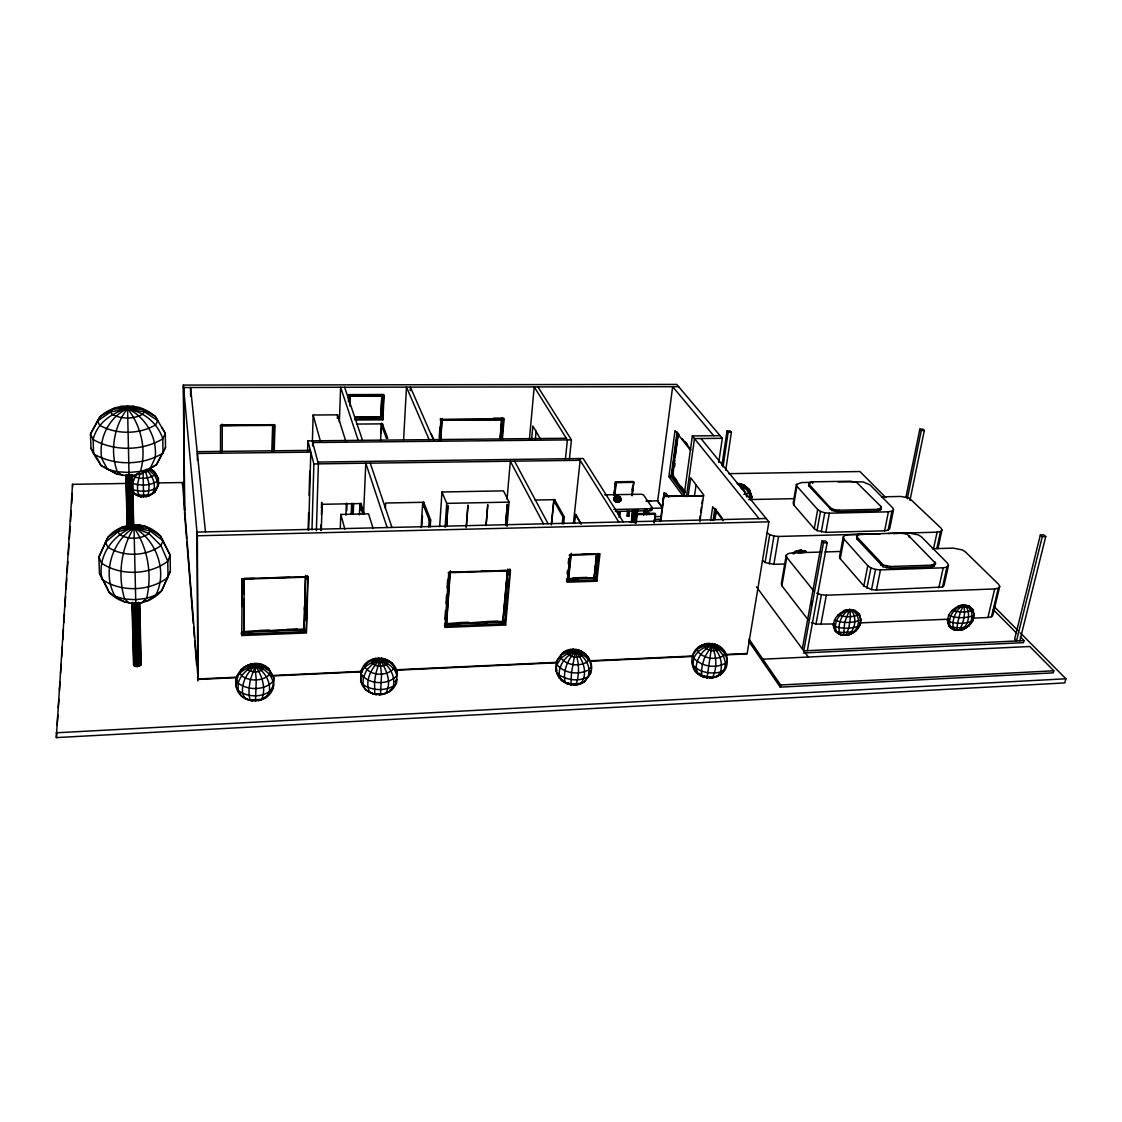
<?xml version="1.0" encoding="UTF-8"?>
<svg xmlns="http://www.w3.org/2000/svg" width="1122" height="1122" viewBox="0 0 1122 1122"><rect width="100%" height="100%" fill="white"/><g stroke="black" fill="none" stroke-linecap="round" stroke-linejoin="round"><path stroke-width="1.5" d="M220.515 452.334L220.557 425.084L274.764 424.677L274.301 451.703M966.407 626.861C962.157 631.728 952.746 631.476 948.735 625.908L947.375 619.905M222.198 452.054L222.24 424.13M241.791 606.539L242.015 578.994M241.763 635.557L242.226 578.672L308.059 576.61L306.474 632.962L241.763 635.557L241.412 632.892M305.45 576.806L304.02 629.33L243.712 631.714L243.951 599.022M244.035 594.099L244.133 578.517L254.666 578.391M244.217 578.924L243.755 634L243.6 632.934M127.487 405.771L129.072 476.008L140.755 473.905L156.379 464.788L165.509 447.566L165.299 433.415L155.285 416.416C139.479 402.574 115.524 402.461 99.956 416.753L90.461 434.06L90.994 448.379L93.631 453.877L101.036 465.546L117.305 474.255L129.072 476.008M272.253 451.226L272.66 424.986L222.184 425.378L272.66 424.986M272.309 451.465L272.744 425.49M273.726 450.778L273.95 437.3M273.95 450.749L274.175 436.907M274.091 451.451L274.539 425.476M273.67 684.995L273.796 677.786L268.607 668.544C255.634 655.823 232.1 668.993 236.223 686.79C240.389 706.565 271.51 704.868 273.67 684.995L270.626 690.311M307.596 451.296L307.877 440.876L566.358 438.267M304.399 610.088L304.483 606.679M304.048 631.602L305.591 575.291M308.143 529.963L308.62 512.656M309.097 495.349L309.77 471.128M305.913 620.284L306.306 606.301M307.063 579.176L307.148 576.007M308.634 530.131L310.794 452.124L197.36 453.456L197.402 460.413M306.25 620.242L306.629 606.609M307.386 579.345L307.484 575.937M307.709 576.932L306.18 631.518L241.567 634.084L241.595 632.219L306.236 629.666M312.407 441.086L313.136 415L337.498 414.86L346.039 442.054M312.603 445.981L312.687 442.531L571.421 439.866L569.443 458.898M311.986 529.724L313.88 463.919L307.877 440.876M316.376 530.65L318.382 463.863L312.239 440.834M320.738 530.341L320.906 525.11M321.453 507.663L321.621 502.432M320.948 530.496L321.116 525.264M321.453 514.788L321.832 502.572M321.285 530.538L322.112 504.311L361.354 503.526L361.214 507.004M337.371 418.324L337.498 414.86M339.377 422.082L340.611 387.258L358.227 440.371M340.289 528.308L340.793 514.437L368.549 513.834L373.121 528.406M348.381 401.157L348.633 394.621L383.71 394.509L382.532 418.913L354.664 419.109M348.69 402.055L348.942 395.505L384.061 395.407L382.883 419.824L354.973 420.021M349.952 406.052L350.401 394.607M345.913 515.152L346.375 503.091M346.74 510.776L347.021 503.82M351.214 513.806L351.635 503.315M352.589 514.311L353.037 503.287M353.206 514.409L353.626 504.002M359.419 514.774L359.853 504.437L361.326 504.409L364.187 513.708M360.414 510.328L360.709 503.385M363.584 513.708L365.814 463.218L387.146 527.55M382.35 694.518L390.133 691.25L396.417 682.793L397.146 672.022C393.261 654.757 367.357 653.242 361.494 670.03L360.709 680.83C364.622 698.193 390.54 699.441 396.417 682.793L396.739 679.105L395.182 681.713M381.971 394.523L380.807 418.927L380.554 418.268M380.596 440.371L381.34 424.691L382.644 424.677L387.735 438.281L386.417 438.295L381.34 424.691M381.171 433.485L381.662 423.106M382.111 413.878L382.532 405.168M382.448 414.775L382.868 406.066M382.518 427.342L382.686 423.864L356.558 424.06M385.393 508.238L385.645 503.035L424.13 502.277L423.92 505.713M403.611 439.628L406.473 387.146L429.151 439.656M410.189 390.638L410.386 387.132L433.358 439.614M421.143 527.522L422.643 503.175L424.074 503.147L430.652 520.005L430.203 526.933M421.816 526.204L422.461 515.896M422.98 507.298L423.303 502.137M428.744 526.961L429.179 520.033L422.643 503.175M1020.263 632.864L1065.9 678.782L1064.806 682.919L56.338 737.603L72.523 484.325L126.772 483.442M56.338 737.603L56.689 732.371M57.138 725.387L57.825 714.924M58.288 707.954L58.863 699.23M59.424 690.507L59.999 681.797M60.574 673.074L61.149 664.35M61.598 657.38L62.285 646.917M62.748 639.933L63.435 629.47M63.884 622.5L64.459 613.776M64.922 606.806L65.595 596.343M66.058 589.359L66.745 578.896M67.208 571.925L67.881 561.463M68.344 554.478L69.031 544.016M69.368 538.784L70.167 526.583M70.518 521.351L71.205 510.889M71.654 503.904L72.341 493.442M439.221 437.664L439.894 427.23M440.455 418.534L440.357 420.133L503.455 419.684M439.501 440.609L440.876 419.432L504.087 418.997L502.333 439.978M440.623 440.006L441.872 419.726L501.646 419.446L441.872 419.726M440.68 441.114L442.166 418.52M439.656 526.611L441.97 491.997L503.455 490.861L509.079 502.109L506.976 526.372M445.083 527.452L446.738 503.371L441.97 491.997M446.5 526.428L447.902 505.517L446.626 526.414M444.887 619.12L445.49 610.508M445.981 603.608L446.584 594.997M447.075 588.11L447.678 579.485M507.537 570.481L503.035 621.49L446.43 623.72L449.992 572.094L469.234 571.687M446.444 625.936L450.357 570.803M746.915 497.13L743.563 488.463L739.566 484.802L745.204 485.994L744.994 487.86L741.488 488.701L739.65 483.666L737.266 483.512L744.994 487.86L748.963 492.895L750.646 498.897L751.908 496.92L749.3 489.515L743.942 485.013L739.65 483.666M466.149 527.592L467.958 505.11L466.443 525.952M486.008 525.475L487.761 504.704L486.135 525.475M500.58 429.516L500.861 426.08M500.075 438.534L501.576 419.305M500.216 438.786L501.927 418.113M501.38 439.824L501.66 436.388M502.235 429.502L502.81 422.615M501.871 438.772L503.596 418.099L493.357 418.169M507.046 499.234L510.328 461.24L543.497 523.82M505.545 524.928L507.326 504.297L505.587 525.012M361.494 670.03L361.032 673.705C368.156 684.925 388.226 685.472 396.823 675.696L397.146 672.022L392.013 662.962L384.565 658.782C375.379 661.321 364.482 663.326 361.032 673.705L360.709 680.83L365.856 689.932L373.36 694.027M502.614 622.668L507.453 570.299M503.049 623.678L507.873 569.022M504.928 619.176L504.62 622.598L505.643 624.996L444.915 627.422L448.8 572.22L510.524 570.285L505.643 624.996M505.531 612.36L506.134 605.529M506.583 600.41L507.2 593.594M507.649 588.475L508.406 579.934M508.855 574.815L509.318 569.696L509.753 570.803L448.155 572.739M509.907 568.952L505.054 623.608L444.41 626.02M529.388 439.698L534.198 386.922L567.381 439.908L565.432 458.954M531.604 439.628L532.852 426.023L540.734 439.389M535.32 439.586L536.12 431.086M551.309 524.886L553.735 500.538L555.124 500.51L564.338 516.947L563.623 523.876M551.603 523.623L554.016 499.556M562.22 523.904L562.935 516.976L553.735 500.538M555.937 667.927L556.666 661.026L562.613 652.85C576.119 642.05 596.595 657.24 590.537 673.382L584.618 681.573C573.707 690.156 555.741 682.008 555.937 667.927L557.031 670.619M567.129 573.987L567.494 570.551M568.223 563.665L568.77 558.504M573.426 523.259L580.144 460.286L313.88 463.919M570.817 554.563L568.377 578.601L594.099 577.76L596.722 553.805L594.099 577.76M574.422 523.161L575.81 514.465L581.238 523.876M568.377 580.803L571.322 553.272M575.432 517.943L575.81 514.465M594.548 570.425L594.941 567.003M595.53 561.87L596.119 556.736M594.099 579.948L597.058 554.24M596.329 572.08L596.918 566.947M597.507 561.813L598.11 556.68M599.036 554.184L596.077 579.892L566.386 580.873M596.806 581.21L599.99 553.763L570.018 554.633L567.087 582.206L596.806 581.21L595.754 577.115L596.287 578.068L566.582 579.05M613.874 495.251L615.529 481.843L633.018 481.52L633.902 482.292L632.163 495.573M614.155 495.054L615.726 481.815M614.323 495.868L615.529 481.843M614.505 495.924L615.768 482.53M614.73 495.952L616.287 482.698L633.902 482.292M618.306 514.886L618.699 511.688M620.326 499.136L620.017 496.962L617.942 496.078L615.01 496.639L613.79 498.056L614.351 500.973L618.194 502.319L621.111 500.37L620.017 496.962L618.559 496.219L616.427 497.046L614.421 500.496L616.96 502.347L619.723 501.282C620.298 499.038 618.376 495.265 615.782 496.345L613.636 499.276L615.838 501.969M617.998 496.303L616.96 502.347L614.253 500.482L618.615 502.151L621.111 500.37L621.139 498.533L619.12 496.555L616.82 496.233M619.078 517.312L619.47 514.128M619.737 516.443L620.312 511.66M629.526 511.38L628.937 516.134L627.352 516.176L627.464 510.692M627.352 516.176L627.927 511.408M632.219 489.795L632.626 486.485M632.205 491.506L632.822 486.555M631.981 495.601L633.607 482.39M632.345 510.65L631.434 522.543L633.018 509.781M632.962 518.588L633.046 522.501L634.631 509.753M633.355 515.391L633.958 510.622M634.028 522.01L635.459 510.524M634.491 522.754L636.132 509.612M635.234 522.403L636.398 513.694L654.561 513.259L655.5 514.1L654.28 522.698M635.739 520.496L637.072 510.496M635.725 523.076L636.398 513.694M635.922 523.147L636.679 514.437M636.356 521.45L637.759 509.584M643.705 515.166L644.337 510.187M644.407 514.255L645.038 509.276M646.048 514.213L646.693 509.234M646.595 514.844L647.001 511.646M615.403 511.436L650.157 510.664L650.409 508.715L652.12 507.551L643.691 495.167L641.854 494.255L604.66 494.83M650.157 510.664L651.293 510.482L651.545 508.532M652.12 507.551L651.293 510.482M651.924 510.061L652.177 508.112M834.473 620.073C842.566 623.397 852.608 623.117 860.77 620.059L859.312 613.93L855.315 610.55C845.315 606.862 833.576 615.235 833.394 625.796L835.034 630.816C843.632 641.209 862.019 631.798 860.911 618.979M654.673 516.849L655.108 513.441M654.098 522.74L655.5 514.1M859.312 613.93L860.77 620.059M660.353 521.646L664.112 493.119L666.033 493.245L668.81 497.13M662.036 508.266L664.294 493.091M660.97 520.412L663.719 495.924L703.578 495.728L664.14 496.513M683.172 496.205L668.88 476.668L675.023 430.568L690.731 450.497M849.663 609.498L850.518 616.539L848.835 627.983L845.918 635.122L843.59 635.136L844.698 622.261L849.663 609.498L854.291 611.462L857.489 615.599L858.639 621.069L857.517 626.777L854.347 631.602L843.197 632.584L836.507 631.63C832.552 622.275 840.294 611.476 849.663 609.498L852.594 611.799C856.577 619.162 855.259 630.017 848.078 634.94L839.887 634.603L835.034 630.816L833.562 624.702L833.394 625.796C841.458 629.133 851.5 628.839 859.634 625.767L859.775 624.673L856.044 630.788L849.775 634.589L841.472 634.954L839.382 632.247C837.685 623.678 841.752 613.58 849.663 609.498L855.245 611.027L859.2 614.8C852.65 617.226 844.6 617.451 838.092 614.8M677.001 432.25L671.054 476.626L685.402 496.162M677.506 432.896L671.559 477.313L673.13 477.285M684.701 492.488L672.387 475.784L677.94 434.466M672.934 474.059L673.635 468.898M674.098 465.448L674.785 460.286M675.248 456.836L678.263 434.466M674.504 467.033L674.967 463.624M855.315 610.55L850.406 611.981L843.52 611.013M683.971 496.457L692.344 435.939L720.072 435.659M686.398 496.723L694.49 438.59L722.316 438.309L718.753 462.474M688.123 496.233L690.703 477.776L703.69 494.9L699.833 521.688M694.63 495.026L696.117 484.62M699.637 519.36L700.142 515.91M700.633 512.445L701.39 507.256M701.881 503.792L702.386 500.342M710.661 520.552L712.694 506.751L723.283 520.692M691.979 661.489C690.535 638.881 726.551 637.324 727.196 660.045C728.697 682.709 692.47 684.21 691.979 661.489L695.107 670.858L701.741 676.257L704.49 676.075M713.073 520.496L714.868 508.42M713.943 519.584L715.471 509.22M721.895 465.476L727.014 430.946L730.254 430.918L731.404 432.25L725.71 470.272M714.644 519.556L716.187 509.178M714.995 519.556L716.285 510.903M723.017 466.864L728.164 432.279L727.014 430.946M835.175 629.947C839.747 637.619 850.757 635.964 856.17 629.905M751.459 499.809L751.908 496.92L749.3 489.515L743.942 485.013L739.566 484.802L745.569 486.99L749.973 491.324L748.963 492.895L743.886 494.283M700.941 438.52L768.879 521.814L747.168 653.481L724.616 654.533M784.362 563.987L773.871 564.324L765.106 562.501L769.72 534.661L767.013 532.712M769.299 563.903L773.956 536.036L769.72 534.661M773.871 564.324L778.556 536.456L879.606 533.735M762.511 661.293L762.862 659.189L1029.8 646.51L1053.81 670.788L1053.263 672.849L780.253 687.141L748.669 641.153M812.062 482.348L801.697 482.53L796.396 484.438L793.198 503.091L793.717 504.942L814.263 528.686L817.054 530.594L825.848 532.361L884.627 530.804L888.133 530.187L889.718 528.7L893.533 509.767L892.733 507.859L870.013 484.9L863.099 481.913L837.994 481.885M793.717 504.942L796.915 486.247L796.396 484.438M821.43 552.038L791.936 552.922L788.135 553.595L786.242 555.222L781.375 583.594L781.88 585.768L808.429 620.242M781.88 585.768L786.774 557.339L786.242 555.222M808.639 484.844L810.21 482.278L812.861 481.857L850.294 481.198L856.661 482.432L880.826 506.359L881.079 509.374L877.222 510.917L838.569 511.814L831.935 510.496L809.06 486.205L808.639 484.844L809.93 483.834M809.06 486.205L808.92 483.287M812.58 483.428L812.861 481.857M780.253 687.141L780.632 684.981L749.005 639.063M814.263 528.686L817.686 509.556L796.915 486.247M817.054 530.594L820.491 511.436L817.686 509.556M821.29 531.954L824.768 512.782L820.491 511.436M802.314 648.895L821.921 541.07L825.596 540.958L827.152 542.739L807.349 650.69M811.248 604.744L811.879 601.308M821.921 541.07L823.45 542.852L803.759 650.858L1023.979 640.634L1023.474 642.654L803.38 652.948M829.817 509.093L830.112 507.495L809.327 484.648M825.848 532.361L829.34 513.203L888.414 511.828L891.948 511.225L893.533 509.767M831.935 510.496L832.229 508.897L830.112 507.495M835.133 511.492L835.441 509.893L832.229 508.897M834.782 623.972L815.96 624.113L821.374 594.758L816.774 593.201M838.569 511.814L838.863 510.201L877.53 509.332L881.401 507.789M820.869 624.547L826.325 595.207L994.695 588.952L998.285 588.208L999.702 586.483L998.566 584.253L965.411 551.898L962.269 549.906L953.251 548.111L932.438 548.728M879.858 533.89L848.765 534.731L845.034 535.376L843.267 536.961L839.579 556.582L840.252 558.714L863.814 585.922L871.528 589.639L876.408 590.088L942.508 587.044L944.065 585.319L948.483 565.39L947.487 563.188L921.471 536.891L918.357 534.899L909.241 533.09L893.687 533.511M840.252 558.714L843.954 539.037L843.267 536.961M856.633 535.685L856.857 538.897L883.014 566.736L890.181 568.195L931.232 566.848L934.023 566.301L935.58 563.356L907.263 534.31L900.405 532.95L857.923 534.507L856.633 535.685L857.166 537.242L883.365 565.053L890.517 566.512L931.597 565.165L935.58 563.356M856.857 538.897L857.166 537.242M857.615 536.148L857.923 534.507M877.222 510.917L877.53 509.332M863.814 585.922L867.783 565.769L843.954 539.037M879.872 510.468L880.195 508.869M880.826 506.359L881.079 509.374M866.913 588.11L870.91 567.928L867.783 565.769M871.528 589.639L875.553 569.429L870.91 567.928M884.627 530.804L888.414 511.828M880.658 565.123L880.994 563.44M888.133 530.187L891.948 511.225M876.408 590.088L880.461 569.878L943.223 567.802L946.926 567.073L948.483 565.39M883.014 566.736L883.365 565.053M886.506 567.858L886.843 566.175M890.181 568.195L890.517 566.512M905.903 497.355L919.83 429.179L922.859 429.151L924.332 430.441L909.956 500.37M907.319 498.729L921.302 430.469L919.83 429.179M909.227 537.438L909.577 535.811M711.853 644.603L712.119 643.327L706.972 678.221M792.469 553.455L794.993 551.687C801.304 554.591 814.418 550.201 797.588 550.706M933.42 549.163L937.094 532.179L940.517 531.562L941.961 530.075L941.063 528.139L909.213 498.07L900.826 496.443L881.569 496.85M931.232 566.848L931.597 565.165M936.842 548.518L940.517 531.562M934.023 566.301L934.388 564.632M934.5 563.384L934.864 561.715M937.922 548.7L941.961 530.075M938.819 587.802L943.223 567.802M942.508 587.044L946.926 567.073M948.623 615.347L947.361 620.971C955.187 624.084 964.906 624.07 972.746 620.957L974.036 614.295L972.704 609.33L968.987 606.006C960.965 603.033 952.312 608.152 948.623 615.347C956.477 618.46 966.196 618.446 974.05 615.347L972.704 609.33M795.091 551.281L800.757 550.313L806.087 551.365M952.298 610.158C958.609 612.64 966.393 612.654 972.704 610.186L968.987 606.469L963.602 604.982C955.986 609.19 952.073 618.839 953.139 627.296L954.92 629.961C962.087 631.069 969.38 627.366 972.746 620.957L974.036 614.295M972.269 618.18L987.921 617.521L994.695 588.952M987.921 617.521L991.497 616.735L998.285 588.208M999.702 586.483L992.914 614.968L991.497 616.735M1040.36 534.956L1014.653 639.119L1016.49 640.985L1042.31 536.667L1040.36 534.956L1043.783 534.871L1045.732 536.568L1019.828 640.83M139.97 473.512L137.487 484.662L137.627 490.847L138.89 495.223L141.021 496.934L148.37 496.205L154.766 492.235L158.511 484.774L158.412 478.659L157.15 476.359L154.303 471.338L149.254 468.393L155.313 473.175L158.412 478.659L157.361 481.015L157.473 487.144C150.376 492.207 140.685 491.927 132.62 489.585L134.892 494.199L141.021 496.934M131.975 603.033L133.56 664.869L134.696 666.159L137.389 666.594L141.162 664.533L139.731 602.766M170.362 571.154L161.722 590.691C147.795 606.722 124.051 607.647 109.129 592.416L99.465 573.258L98.89 557.087L107.824 537.382C121.471 521.225 146.141 520.552 160.53 536.106L170.137 555.138L170.362 571.154L161.722 590.691L146.898 601.21L143.714 600.845M133.56 664.869L133.841 664.126M150.278 494.213L148.37 496.205M149.801 469.403L147.88 471.338L143.083 472.208L143.616 497.102M157.753 420.61L155.678 424.873C139.184 434.579 116.337 434.705 99.69 425.28L97.516 421.016L110.741 411.9L127.459 408.576L139.268 407.468L155.285 416.416L157.753 420.61L144.261 411.718L115.706 407.581L99.956 416.753L90.461 434.06L93.126 439.487L93.631 453.877C114.121 465.967 142.831 465.672 163.013 453.064L162.788 438.814L165.299 433.415L162.185 428.141M158.511 484.774L154.766 492.235L149.801 495.279L146.687 495.489M242.352 669.82L243.783 667.169L251.468 663.803C262.394 668.628 271.244 679.722 269.266 692.162L266.321 697.421L258.607 700.731M165.509 447.566L156.379 464.788L140.755 473.905M255.465 701.222L256.265 679.904L254.624 663.326M963.602 604.982L960.474 611.869L957.529 623.103L956.996 630.143L959.24 630.129C963.672 622.906 965.846 613.243 963.602 604.982C954.485 607.086 947.01 617.423 950.278 626.693L953.335 629.624L961.316 629.947C968.567 625.333 970.502 614.604 966.533 607.226L963.602 604.982L968.118 606.904L971.161 610.957C973.784 618.194 969.969 626.637 962.9 629.61C957.445 630.76 951.694 630.269 948.763 625.052L947.725 621.181M364.636 666.819L367.792 661.601M799.215 552.557L800.757 550.313L805.989 551.772M136.351 474.213L132.466 483.414C140.545 485.742 150.236 486.05 157.361 481.015L154.457 475.041L149.324 470.441L146.155 469.291M969.983 623.734L972.732 619.891M620.143 500.861L618.825 501.913L620.999 499.753M141.835 602.977L146.603 598.321L155.762 595.137C168.805 570.074 154.682 534.465 127.936 525.138M261.174 699.637L266.615 696.075M239.701 673.579L237.247 675.781L236.223 686.79L241.412 696.061L249.393 700.226M146.197 496.85L152.199 493.89C156.814 486.583 153.321 477.187 147.88 471.338M793.52 554.002L795.736 552.08L800.757 550.313L805.077 552.15M379.362 694.995L385.912 693.158C392.42 681.377 385.603 667.646 378.549 657.829M135.411 475.405L140.418 471.408L150.082 468.701L155.159 457.874C157.781 435.392 143.027 412.461 121.134 406.248M664.014 493.189L665.851 495.882M797.223 552.389L800.757 550.313L803.464 552.431M571.196 650.339L573.216 649.189C582.29 657.366 588.952 672.457 580.986 683.41L570.537 683.929L565.362 682.541L561.28 680.283L559.163 674.911L556.246 671.461L556.666 661.026L562.613 652.85L570.481 649.624C579.176 652.695 589.583 655.977 591.35 666.482L589.148 669.61L588.335 676.538C579.471 681.853 567.634 680.367 559.163 674.911C558.784 663.018 568.139 653.242 579.12 650.115L585.866 654.182M714.279 676.959L712.484 677.94L709.861 676.917M389.965 689.96L392.56 688.613M953.363 628.264L952.494 628.713L956.505 629.807M576.722 684.757L578.742 683.747M573.987 685.219L576.035 684.238C579.934 673.873 578.84 661.952 575.334 651.616L576.245 649.358L576.624 650.648M839.144 633.664L840.098 633.215M140.068 524.872C116.057 531.043 96.45 553.567 102.046 579.359C120.938 592.542 149.927 591.518 168.019 577.339L167.781 561.224L170.137 555.138L160.53 536.106L145.243 526.218L119.325 529.009L118.091 531.646L105.538 542.192L107.656 546.947C123.069 557.227 146.098 556.568 160.979 545.572L162.928 540.748L150.039 530.888L148.749 528.322L122.789 526.723L107.824 537.382L98.89 557.087L101.485 563.104C120.545 576.133 149.45 575.207 167.781 561.224L160.979 545.572L148.917 533.539L134.009 527.606L118.091 531.646L119.297 534.24C127.908 539.85 140.587 539.514 148.917 533.539L150.039 530.888L134.009 527.606C111.99 541.211 101.667 573.735 115.3 596.483L124.64 599.064L135.65 599.695L146.603 598.321C152.41 574.646 147.781 547.76 134.009 527.606L134.009 524.493M614.618 500.047L615.375 499.753M709.917 678.389L717.21 676.594L720.436 672.078L724.461 669.876L725.541 663.088L727.196 660.045L724.013 650.676L717.379 645.234L704.027 645.837L697.267 649.133L692.975 654.729L693.803 658.151L692.807 664.925C699.413 672.625 710.955 674.28 720.436 672.078C723.648 661.139 718.22 649.526 709.174 643.158L701.937 645.052M133.855 406.192C116.127 410.989 97.895 420.049 93.126 439.487C113.757 451.423 142.396 451.212 162.788 438.814C156.126 418.015 133.476 404.593 112.06 409.558L110.741 411.9L111.99 414.228C121.26 419.362 133.841 419.319 143.055 414.046L144.261 411.718L142.915 409.404L127.459 408.576C108.96 417.202 98.343 438.534 101.723 458.533L107.502 469.291L117.305 471.745L128.89 472.488L140.418 471.408C146.786 450.315 141.19 425.631 127.459 408.576C114.009 425.897 109.647 451.1 117.305 471.745L122.705 475.602M580.214 683.2L584.618 681.573L590.537 673.382L590.242 671.026M715.822 676.426L720.436 674.827L726.116 666.819L725.485 664.519M739.566 484.802L741.993 484.199M959.324 629.807L962.283 629.063M796.508 551.028L800.757 550.313L801.403 552.571M843.59 610.536L848.148 609.765M959.142 605.74L962.115 605.235M566.273 651.111L569.555 650.592M372.055 659.778L377.413 658.965M248.439 665.304L252.674 664.673M616.693 500.959L615.543 501.702L617.128 501.941M615.193 497.158L616.497 497.004M568.854 682.835L565.839 683.032L564.534 681.489M56.1 732.806L1065.9 678.782M780.632 684.981L1053.81 670.788M237.976 677.113L198.117 678.964L197.332 535.783L183.335 385.07L676.706 384.397L722.316 438.309M272.52 675.5L362.448 671.335M395.337 669.806L556.835 662.317M589.331 660.802L693.396 655.977M236.588 677.632L198.131 679.413L182.521 483.245L182.535 485.167M271.552 676.005L362.462 671.783M395.687 670.241L556.526 662.765M589.751 661.209L692.905 656.426M726.116 654.883L747.098 653.902M859.143 622.934L949.647 619.134M444.536 624.211L505.209 621.812L504.774 620.803M456.149 624.519L459.613 624.379M483.848 623.411L487.313 623.285M258.901 630.48L269.378 630.059M286.825 629.372L297.302 628.965M458.014 622.64L468.407 622.233M485.728 621.546L497.845 621.069M573.062 577.858L587.016 577.395M572.865 579.681L578.096 579.499M266.924 578.012L289.686 577.297M481.422 571.308L505.798 570.537M242.015 579.19L307.694 577.143L307.484 576.133M824.894 551.94L840.504 551.463M823.45 542.852L827.152 542.739M1042.31 536.667L1045.732 536.568M581.28 554.45L596.82 554.002M569.12 555.18L599.022 554.31L598.489 553.384M888.315 533.497L937.094 532.179M197.332 535.783L768.879 521.814M655.206 514.213L636.987 514.591M429.179 520.033L430.652 520.005M562.935 516.976L564.338 516.947M626.889 515.447L628.937 516.134M654.645 516.639L661.335 516.485M654.294 519.346L660.984 519.191M636.118 521.267L629.863 522.179M766.186 518.504L196.995 532.094L197.795 674.799M650.704 508.336L662.317 508.084M613.902 509.514L650.409 508.715M535.082 500.047L555.208 499.655M446.738 503.371L509.079 502.109M645.977 501.057L658.249 500.805M647.226 501.408L650.704 501.324M748.584 499.585L794.081 498.645M158.258 482.923L184.513 482.502M728.697 473.666L859.943 471.535L885.833 497.593M672.387 475.784L685.023 492.474M668.88 476.668L673.312 476.584M317.905 462.054L583.188 458.505L623.271 521.912M197.177 451.675L310.345 450.371M728.164 432.279L731.404 432.25M921.302 430.469L924.332 430.441M354.608 417.089L380.779 417.047L381.789 395.898L350.246 395.996M354.734 417.482L382.616 417.3M359.657 418.408L382.279 418.254M220.417 425.799L274.539 425.378M348.577 396.262L383.626 396.15M678.628 386.669L183.559 387.525L184.695 510.538M140.446 495.601L137.319 495.503L132.214 492.628L138.89 495.223L148.272 495.054L149.24 484.48L145.692 471.955M256.994 664.631L259.897 664.785L257.864 663.509C248.495 670.493 241.188 681.32 242.59 693.466L245.017 698.473L252.226 701.054M821.374 594.758L826.325 595.207M835.441 509.893L838.863 510.201M824.768 512.782L829.34 513.203M773.956 536.036L778.556 536.456M875.553 569.429L880.461 569.878M615.782 501.871L618.068 502.207L618.474 498.799L617.773 496.485L615.01 496.639L613.762 499.893L616.946 501.338L620.662 500.903L620.298 498.378L617.773 496.485L614.66 497.074L617.31 498.715L619.526 498.673L620.55 497.453L616.076 496.513L619.414 496.99L617.773 496.485L614.744 497.565L613.902 498.673L615.683 499.795L618.559 500.202L621.265 499.15L617.773 496.485L615.683 499.795L616.343 502.193M577.914 650.984L581.785 651.994M841.921 634.421L844.684 635.164L850.785 633.65L849.957 633.201M384.355 659.638L388.198 660.69M261.16 665.15L264.988 666.216L266.138 668.74M811.402 622.528L815.96 624.113M721.278 648.039L715.009 644.056C704.658 647.618 696.355 657.029 696.117 668.277L697.772 673.537L704.097 677.478M375.561 658.277C384.201 661.966 394.593 665.136 396.823 675.696M957.641 606.455L964.443 607.409L968.987 606.006M962.9 628.25L963.756 628.685M948.735 625.908C955.018 628.418 962.802 628.39 969.071 625.88L969.071 625.024M151.596 469.809L155.313 473.175L154.457 475.041C147.908 479.304 138.469 479.389 131.779 475.391M154.906 475.083L157.15 476.359M117.305 474.255L101.036 465.546L98.876 461.086M138.805 496.373L136.786 494.451M568.083 684.28L565.362 682.541C562.36 671.573 567.69 659.484 575.334 651.616L581.392 651.335L588.279 656.875L588.629 659.694L586.862 662.19C578.882 666.636 566.876 665.514 561.028 658.123L560.762 655.318L567.423 651.952L575.334 651.616L582.725 652.822L581.925 655.753C577.493 658.193 570.86 657.576 567.592 653.509L568.447 650.592C579.05 650.451 587.563 659.54 589.148 669.61C579.233 675.22 564.226 673.803 556.975 664.547L561.028 658.123L567.592 653.509L575.334 651.616L571.519 672.499L570.958 685.051M269.546 672.723L271.79 674.182M124.612 601.967L109.129 592.416L107.558 588.713M563.132 680.493L558.952 677.506L558.686 674.659M762.427 560.509L765.106 562.501M376.207 694.827L369.643 692.274C363.893 679.806 372.672 666.342 381.704 658.011L383.079 659.287M129.759 603.384L124.64 599.064C117.473 575.642 120.98 548.349 134.009 527.606L135.804 603.734M994.373 606.806L1017.794 630.382M993.293 609.611L1016.616 633.187M1020.305 636.917L1023.979 640.634M713.704 435.729L672.653 386.683L657.66 501.183L661.615 506.878M692.344 435.939L759.089 518.673M786.774 557.339L813.759 590.971M685.514 442.054L687.618 444.705M677.015 432.096L679.119 434.761M682.26 438.758L690.661 449.389M716.916 511.071L722.007 517.775M756.452 586.862L808.331 657.029M672.835 475.083L676.945 480.651M681.054 486.233L685.177 491.801M671.251 475.111L684.588 493.231M657.702 500.819L662.653 507.943M647.17 510.524L649.918 514.619M647.745 514.577L645.893 511.478M537.957 386.922L571.421 439.866M579.064 458.561L618.811 522.025M90.994 448.379L93.617 452.615M95.37 455.434L98.007 459.669M575.348 514.479L580.789 523.89M514.563 461.184L548.069 523.708M99.465 573.258L107.025 587.479M431.311 434.06L434.06 440.315M503.035 621.49L446.43 623.72M140.867 663.817L141.162 664.533M381.943 417.356L382.883 419.824M344.608 387.244L362.532 440.329M370.246 463.148L391.957 527.438M359.853 504.437L362.715 513.75M313.136 415L320.612 441.886M340.793 514.437L344.875 529.079M699.89 673.214L700.268 674.757M304.02 629.33L243.712 631.714M205.48 531.884L190.544 387.511L190.6 396.164M184.513 512.445L186.589 538.504M186.855 541.982L193.335 623.622M193.615 627.1L194.429 637.52M194.709 640.999L196.645 665.318M197.598 677.478L197.879 680.956M72.523 484.325L72.635 486.92M133.083 602.556L134.696 666.159M129.128 474.985L130.433 526.442M132.256 602.332L133.855 665.584M127.852 474.901L129.184 526.372M126.772 474.634L128.118 526.092M126.085 474.915L127.403 525.657M125.846 475.419L127.207 526.849M138.581 602.36L140.082 665.921M137.319 602.795L138.847 666.384M135.846 602.991L137.389 666.594M132.48 475.321L133.686 524.984M132.214 474.83L133.448 525.517M131.47 474.564L132.747 525.98M134.345 602.907L135.93 666.524M130.404 474.858L131.695 526.302M139.451 603.468L140.895 665.276M183.335 385.07L184.499 511.001M238.159 683.2L238.102 690.465C247.878 697.856 264.133 697.856 272.828 688.782L273.796 677.786L268.607 668.544L260.697 664.308C251.174 666.791 239.631 668.656 236.265 679.539L238.159 683.2C247.962 690.549 264.203 690.591 272.955 681.559C269.981 670.9 259.182 665.725 248.888 664.841L240.837 669.806L240.052 672.821L241.581 675.739C249.477 681.573 262.45 681.629 269.532 674.448L270.206 671.433L263.586 667.211L255.241 665.963L247.247 666.3L247.681 669.568C252.085 672.793 259.252 672.821 263.193 668.866L262.716 665.598C251.51 664.406 241.272 672.737 238.159 683.2M249.084 688.038L249.014 695.317L250.136 699.96L261.692 699.371C266.307 688.375 262.127 675.135 255.241 665.963L250.36 679.581L249.084 688.038M363.346 677.281L363.009 684.42C371.648 690.717 384.075 691.138 393.401 686.089C395.898 673.719 386.206 659.568 373.191 659.287L365.295 664.168L364.93 667.099C370.709 676.033 386.725 676.482 393.668 668.698L393.934 665.767L386.683 660.045L371.817 660.718L371.62 662.331C374.86 667.267 383.696 667.506 387.581 663.228L387.749 661.615L379.769 660.381L372.672 663.901L366.796 669.946L363.346 677.281M374.552 681.994L374.79 693.719L380.512 694.027L381.55 674.027L379.769 660.381L375.786 673.705L374.552 681.994M702.47 664.196L701.446 670.998L702.021 675.739L712.568 677.393C717.603 667.618 716.327 655.276 711.895 645.501L706.608 643.565L698.669 646.749L697.267 649.133L697.954 651.868C704.111 658.516 715.584 660.451 723.438 655.823L724.77 653.397L719.3 648.207L711.895 645.501L704.798 644.505L704.027 645.837L705.906 648.811L711.194 650.746L716.748 650.494L718.557 649.54L718.893 646.693C709.048 643.271 698.024 648.881 693.803 658.151C701.432 666.482 715.78 668.922 725.541 663.088L723.438 655.823L718.557 649.54L711.895 645.501L704.925 656.679L702.47 664.196"/></g></svg>
